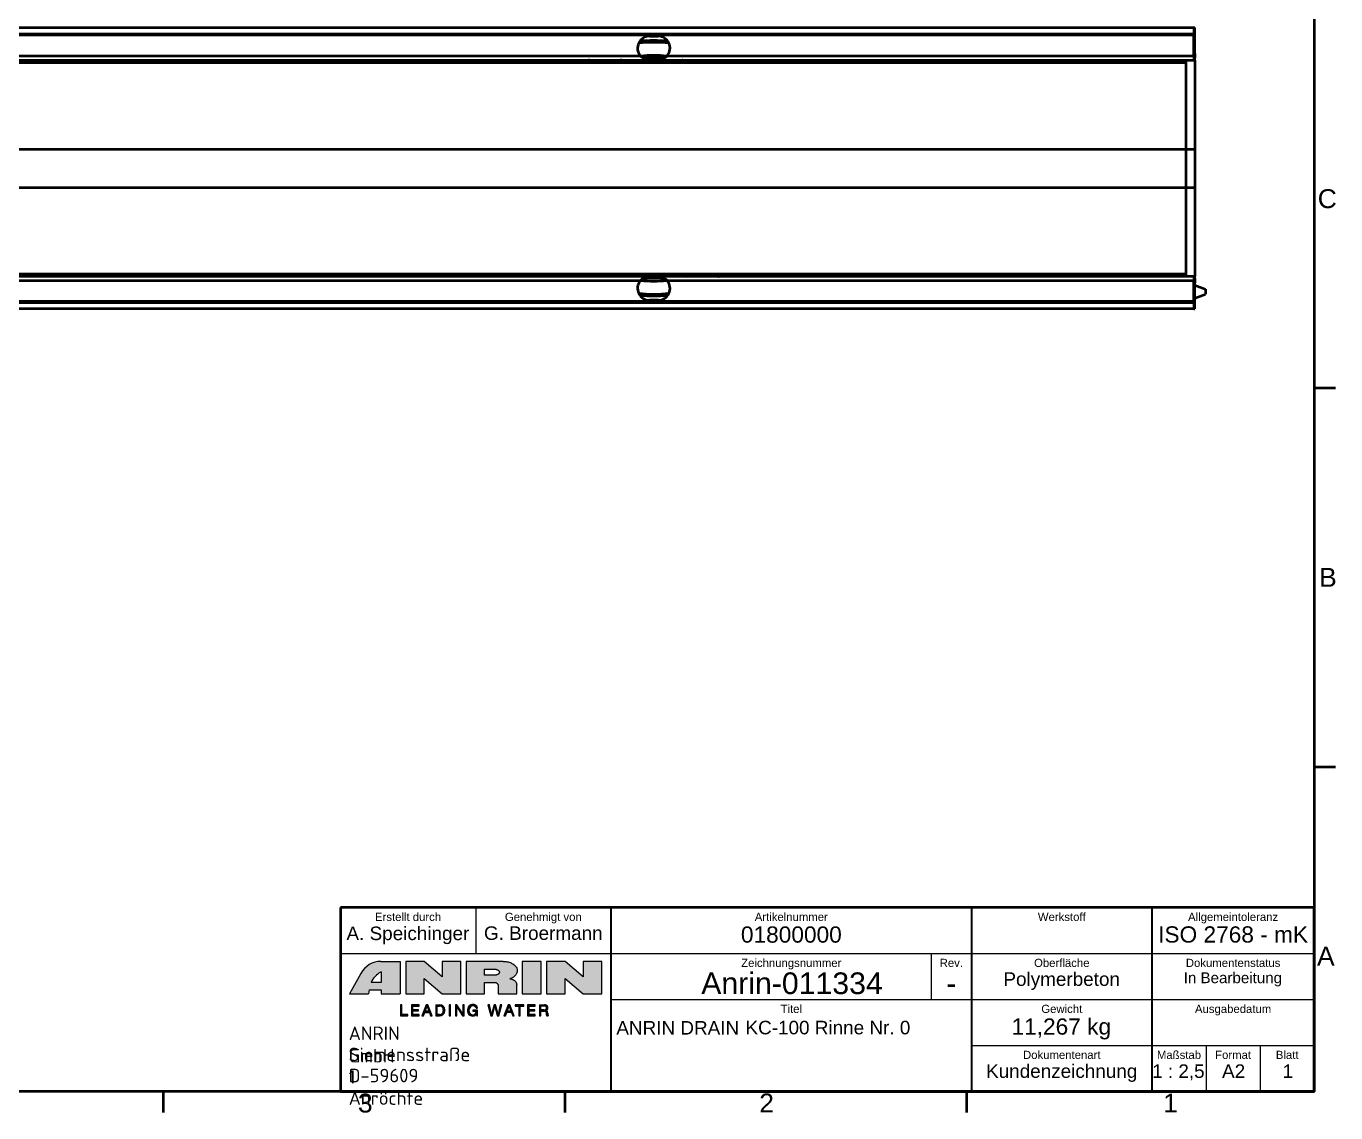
# Model space of a CAD drawing. Header units: millimetres. Extents: x 0 to 1485, y 0 to 1050.
# Drawn here: x 865 to 1470, y 15 to 517 of the extents above; entities that cross this region are included whole.
import ezdxf
from ezdxf.enums import TextEntityAlignment as Align

# ---------------------------------------------------------------- set-up
doc = ezdxf.new("R2010")
doc.units = ezdxf.units.MM
doc.header["$LTSCALE"] = 2.5
doc.layers.get('0').update_dxf_attribs({"lineweight": 50})
for name, color, linetype, lineweight in [('Rahmen_0', 7, 'Continuous', 50), ('Rahmen_2', 7, 'Continuous', 50), ('Schraffur (ISO)', 7, 'Continuous', 50), ('Sichtbare Kanten(DIN)', 7, 'Continuous', 50), ('Sichtbare tangentiale Kanten(DIN)', 7, 'Continuous', 50), ('Skizziergeometrie (ISO)', 7, 'Continuous', 50), ('Symbole(DIN)', 7, 'Continuous', 50), ('Titel (ISO)', 7, 'Continuous', 50)]:
    doc.layers.add(name, color=color, linetype=linetype, lineweight=lineweight)
doc.styles.add('Aktuell-DIN', font='arial.ttf')
doc.styles.add('Aktuell-DINNach Layer', font='arial.ttf')
doc.styles.add('Textstil36', font='arial.ttf')
doc.styles.add('Textstil50', font='arial.ttf')
doc.styles.add('Textstil53', font='arial.ttf')
doc.styles.add('Textstil60', font='arial.ttf')
doc.styles.add('Textstil62', font='arial.ttf')
doc.styles.add('TXT 5_0', font='isocpeur.ttf')

# ---------------------------------------------------------------- blocks, each defined once
blk = doc.blocks.new('Ränder Standardrahmen')
at = {"layer": 'Rahmen_0'}
for p, q in [((584.0000152587891, 140), (587.9000091552734, 140)), ((584.0000152587891, 70), (587.9000091552734, 70)), ((371.25, 10), (371.25, 6.100000143051147)), ((445.4999923706055, 10), (445.4999923706055, 6.100000143051147)), ((519.7499847412109, 10), (519.7499847412109, 6.100000143051147))]:
    blk.add_line(p, q, dxfattribs=at)
at = {"layer": 'Rahmen_0', "flags": 128}
blk.add_lwpolyline([(10, 10), (10, 410), (584.0000152587891, 410), (584.0000152587891, 10), (10, 10)], dxfattribs=at)
at = {"layer": 'Rahmen_2', "char_height": 3.499999940395355, "attachment_point": 7, "style": 'Aktuell-DINNach Layer'}
for s, insert in [('C', (584.6387944166424, 173.1913110055029)), ('B', (584.8939128429149, 103.2500000298023)), ('A', (584.5064425618339, 33.25000002980232)), ('3', (407.2314160149082, 6.041311035305261)), ('2', (481.4142158440201, 6.100000059604644)), ('1', (556.0730168835889, 6.100000059604644))]:
    blk.add_mtext(s, dxfattribs=dict(at, insert=insert))
blk = doc.blocks.new('Schriftfelder Kundenzeichnung DE')
at = {"layer": 'Schraffur (ISO)'}
h = blk.add_hatch(color=256, dxfattribs=at)
edge = h.paths.add_edge_path(flags=0)
edge.add_line((108.683909823923, 225.3408427413095), (110.516742063923, 225.3408427413095))
edge.add_line((110.5167420639229, 225.3408427413095), (110.5167420639229, 227.2962102213095))
edge.add_arc((111.2257004586354, 225.8655982654567), 1.59664416, 116.3613146929463, 117.7482226645101)
edge.add_arc((112.3362595360138, 223.7546137413095), 3.981931800000001, 117.7482226645103, 156.5245153357833)
edge = h.paths.add_edge_path()
edge.add_arc((110.5045526805172, 224.9907311013095), 4.26078048, 90, 151.5119102653221)
edge.add_line((106.7596833415043, 227.0230214182844), (104.712935583923, 223.2515115813095))
edge.add_line((104.712935583923, 223.2515115813095), (108.171648543923, 223.2515115813095))
edge.add_line((108.171648543923, 223.2515115813095), (108.2998586025441, 223.9915139013095))
edge.add_line((108.2998586025441, 223.9915139013095), (110.5167420639229, 223.9915139013095))
edge.add_line((110.5167420639229, 223.9915139013095), (110.5167420639229, 223.2515115813095))
edge.add_line((110.5167420639229, 223.2515115813095), (114.045733623923, 223.2515115813095))
edge.add_line((114.045733623923, 223.2515115813095), (114.045733623923, 229.2515115813095))
edge.add_line((114.045733623923, 229.2515115813095), (110.5045526805172, 229.2515115813095))
for points in [[(125.252607783923, 223.2515115813095), (121.817400063923, 223.2515115813095), (118.505964063923, 226.1045144613095), (118.505964063923, 223.2515115813095), (115.070756343923, 223.2515115813095), (115.070756343923, 229.2515115813095), (118.505964063923, 229.2515115813095), (121.817400063923, 226.3985087013095), (121.817400063923, 229.2515115813095), (125.252607783923, 229.2515115813095)], [(140.097968583923, 223.2515115813095), (136.625119383923, 223.2515115813095), (136.625119383923, 229.2515115813095), (140.097968583923, 229.2515115813095)], [(147.869635023923, 229.2515115813095), (151.304842743923, 229.2515115813095), (151.304842743923, 223.2515115813095), (147.869635023923, 223.2515115813095), (144.558199023923, 226.1045144613095), (144.558199023923, 223.2515115813095), (141.122991303923, 223.2515115813095), (141.122991303923, 229.2515115813095), (144.558199023923, 229.2515115813095), (147.869635023923, 226.3985087013095)], [(114.092750823923, 221.2198260213095), (114.092750823923, 219.1891757013095), (115.437950823923, 219.1891757013095), (115.437950823923, 219.4171757013095), (114.362750823923, 219.4171757013095), (114.362750823923, 221.2198260213095)], [(117.539431743923, 220.9918260213095), (117.539431743923, 221.2198260213095), (116.127950823923, 221.2198260213095), (116.127950823923, 219.1891757013095), (117.539431743923, 219.1891757013095), (117.539431743923, 219.4171757013095), (116.399148063923, 219.4171757013095), (116.399148063923, 220.0905008613095), (117.454217463923, 220.0905008613095), (117.454217463923, 220.3185008613095), (116.399148063923, 220.3185008613095), (116.399148063923, 220.9918260213095)], [(123.086601303923, 221.2198260213095), (123.086601303923, 219.1891757013095), (123.356828463923, 219.1891757013095), (123.356828463923, 221.2198260213095)], [(124.262986023923, 221.2198260213095), (124.262986023923, 219.1891757013095), (124.518913143923, 219.1891757013095), (124.518913143923, 220.8277610613095), (125.589754863923, 219.1891757013095), (125.881309503923, 219.1891757013095), (125.881309503923, 221.2198260213095), (125.625382383923, 221.2198260213095), (125.625382383923, 219.5812406613095), (124.5545406639229, 221.2198260213095)], [(132.561861423923, 221.2198260213095), (132.155045343923, 219.5180909013095), (131.699562243923, 221.2198260213095), (131.4071755239229, 221.2198260213095), (130.951692423923, 219.5180909013095), (130.544876343923, 221.2198260213095), (130.268875503923, 221.2198260213095), (130.805499063923, 219.1891757013095), (131.097885783923, 219.1891757013095), (131.553368883923, 220.8909108213095), (132.008851983923, 219.1891757013095), (132.301238703923, 219.1891757013095), (132.837862263923, 221.2198260213095)], [(135.977502663923, 219.1891757013095), (136.247237223923, 219.1891757013095), (136.247237223923, 220.9918260213095), (136.924449183923, 220.9918260213095), (136.924449183923, 221.2198260213095), (135.300290703923, 221.2198260213095), (135.300290703923, 220.9918260213095), (135.977502663923, 220.9918260213095)], [(139.015114863923, 219.1891757013095), (139.015114863923, 219.4171757013095), (137.874831183923, 219.4171757013095), (137.874831183923, 220.0905008613095), (138.929900583923, 220.0905008613095), (138.929900583923, 220.3185008613095), (137.874831183923, 220.3185008613095), (137.874831183923, 220.9918260213095), (139.015114863923, 220.9918260213095), (139.015114863923, 221.2198260213095), (137.603633943923, 221.2198260213095), (137.603633943923, 219.1891757013095)]]:
    blk.add_hatch(color=256, dxfattribs=at).paths.add_polyline_path(points)
h = blk.add_hatch(color=256, dxfattribs=at)
edge = h.paths.add_edge_path(flags=0)
edge.add_line((129.642346503923, 227.8052701413094), (129.642346503923, 226.6901711013095))
edge.add_line((129.642346503923, 226.6901711013095), (131.480023983923, 226.6901711013095))
edge.add_spline(control_points=[(131.480023983923, 226.6901711013095), (131.5318805497063, 226.6916958227884), (131.6305581805931, 226.6945972085825), (131.7834079712094, 226.7187347864066), (131.9456075507691, 226.7621980947508), (132.1091953016572, 226.8344387768472), (132.2411939532879, 226.9285784099501), (132.3403721803921, 227.0402636060593), (132.396135090417, 227.1601969955236), (132.4018507240181, 227.2893400885062), (132.3685830476563, 227.4029543419422), (132.2920363050484, 227.5186120536297), (132.1869485253285, 227.6088157974424), (132.0663152088053, 227.6797835189072), (131.9581459113344, 227.7259415766284), (131.8527252149688, 227.7585600237585), (131.7479852451018, 227.7823689967755), (131.6253257673098, 227.8010784926916), (131.5313444046484, 227.8037896558978), (131.480023983923, 227.8052701413094)], knot_values=[-0.2348443077656115, -0.2348443077656115, -0.2348443077656115, -0.2348443077656115, -0.2192949338551818, -0.2052554725607108, -0.1885299087278163, -0.1690334631389931, -0.1519110800315538, -0.1403572958252844, -0.1244643519458432, -0.1133909403395071, -0.1022811609910772, -0.08951621207976893, -0.07231263734836829, -0.06124997503032472, -0.04759695909511757, -0.03714336058679168, -0.02818110863432662, -0.01538886339449367, 0, 0, 0, 0], degree=3, periodic=0)
edge.add_line((131.480023983923, 227.8052701413094), (129.642346503923, 227.8052701413094))
edge = h.paths.add_edge_path()
edge.add_spline(control_points=[(134.3150813439229, 226.0103985813095), (134.4168598895055, 226.0499850707431), (134.6939340057785, 226.1577522972583), (135.1242053294814, 226.422542312788), (135.5393193016908, 226.8579692208423), (135.7441753496952, 227.4401807852996), (135.6188050910975, 228.067237885474), (135.188165090126, 228.5998506058473), (134.5630450770148, 228.975213475255), (133.8338599334821, 229.208407002818), (133.3252697546637, 229.2368130615507), (133.0621032639229, 229.2515115813095)], knot_values=[0, 0, 0, 0, 0.03273779986462733, 0.08912287864097368, 0.1501897263755084, 0.2100176711255166, 0.2664548752384519, 0.3341424044766891, 0.4091241048504136, 0.4826164910825286, 0.5614219785737962, 0.5614219785737962, 0.5614219785737962, 0.5614219785737962], degree=3, periodic=0)
edge.add_line((133.0621032639229, 229.2515115813095), (126.2776305039229, 229.2515115813095))
edge.add_line((126.277630503923, 229.2515115813095), (126.277630503923, 223.2515115813094))
edge.add_line((126.277630503923, 223.2515115813095), (129.640630143923, 223.2515115813095))
edge.add_line((129.640630143923, 223.2515115813095), (129.640630143923, 225.3408427413095))
edge.add_line((129.640630143923, 225.3408427413095), (131.617366023923, 225.3408427413095))
edge.add_spline(control_points=[(131.617366023923, 225.3408427413095), (131.6488713517749, 225.3391210629297), (131.7096549333692, 225.3357994095647), (131.7990697278204, 225.3095878925087), (131.872281801242, 225.2741947818108), (131.9337235729713, 225.2322818866625), (131.9865197590555, 225.1865581139826), (132.0300926899619, 225.1373930018526), (132.0741991413703, 225.0750696916928), (132.1122919188791, 225.0043523735758), (132.1455681176842, 224.9096097331732), (132.1624950295837, 224.8218552984954), (132.1642300527399, 224.7638858272553), (132.164888943923, 224.7418713813095)], knot_values=[0, 0, 0, 0, 0.009437148749291642, 0.01820719669116636, 0.02774254030071362, 0.03371989700886165, 0.04047332671375441, 0.04864753822361823, 0.05335390803231722, 0.0633642127570237, 0.07261690739271422, 0.08340067882478427, 0.09000333732218208, 0.09000333732218208, 0.09000333732218208, 0.09000333732218208], degree=3, periodic=0)
edge.add_line((132.164888943923, 224.7418713813095), (132.164888943923, 223.2515115813094))
edge.add_line((132.164888943923, 223.2515115813095), (135.600096663923, 223.2515115813095))
edge.add_line((135.600096663923, 223.2515115813095), (135.600096663923, 224.8899704613095))
edge.add_spline(control_points=[(135.600096663923, 224.8899704613095), (135.5969135726795, 224.9497369570432), (135.5914782726407, 225.0517914731497), (135.5554397474652, 225.1884953475542), (135.5074912832181, 225.3128218758276), (135.4394430282167, 225.4367425261486), (135.3534139701515, 225.5517938194365), (135.2404039955451, 225.6704034442483), (135.111628615453, 225.7719278015089), (134.9566551882107, 225.8619626514578), (134.8241544066446, 225.9192584722618), (134.7024348326499, 225.9579576020105), (134.5708608940054, 225.9892465075556), (134.4424725479349, 226.0072562669392), (134.346413905029, 226.0096257119596), (134.3150813439229, 226.0103985813095)], knot_values=[0, 0, 0, 0, 0.01790270397454535, 0.03056983295888588, 0.04221164982264758, 0.057826131227419, 0.07280866371495635, 0.08518183669927369, 0.1068974509930123, 0.1217176774808403, 0.1388591343700172, 0.1500828583150381, 0.1599955145979027, 0.1794151422518301, 0.1888157834339211, 0.1888157834339211, 0.1888157834339211, 0.1888157834339211], degree=3, periodic=0)
h = blk.add_hatch(color=256, dxfattribs=at)
h.paths.add_polyline_path([(119.021969763923, 220.9790897013095), (119.375604997844, 220.0260197013095), (118.6683345300019, 220.0260197013095)], flags=0)
h.paths.add_polyline_path([(118.357824783923, 219.1891757013095), (118.079050503923, 219.1891757013095), (118.872720123923, 221.2198260213095), (119.1712194039229, 221.2198260213095), (119.964889023923, 219.1891757013095), (119.686114743923, 219.1891757013095), (119.4591581092633, 219.8008386213095), (118.5847814185826, 219.8008386213095)])
h = blk.add_hatch(color=256, dxfattribs=at)
edge = h.paths.add_edge_path(flags=0)
edge.add_line((122.022680343923, 220.3187820213095), (122.022680343923, 220.0902197013095))
edge.add_arc((121.344585543923, 220.0902197013095), 0.6780948, -90, 0, ccw=False)
edge.add_line((121.344585543923, 219.4121249013095), (120.888736383923, 219.4121249013095))
edge.add_line((120.888736383923, 219.4121249013095), (120.888736383923, 220.9968768213095))
edge.add_line((120.888736383923, 220.9968768213095), (121.344585543923, 220.9968768213095))
edge.add_arc((121.344585543923, 220.3187820213095), 0.6780948, 0, 90, ccw=False)
edge = h.paths.add_edge_path()
edge.add_line((122.292907503923, 220.2777335013095), (122.292907503923, 220.1312682213095))
edge.add_arc((121.350814983923, 220.1312682213095), 0.9420925200000002, -90, 0, ccw=False)
edge.add_line((121.350814983923, 219.1891757013095), (120.618509223923, 219.1891757013095))
edge.add_line((120.618509223923, 219.1891757013095), (120.618509223923, 221.2198260213095))
edge.add_line((120.618509223923, 221.2198260213095), (121.350814983923, 221.2198260213095))
edge.add_arc((121.350814983923, 220.2777335013095), 0.9420925200000002, 0, 90, ccw=False)
h = blk.add_hatch(color=256, dxfattribs=at)
edge = h.paths.add_edge_path()
edge.add_arc((127.4262397882722, 220.3651757013095), 0.9096000000000004, 108.7548966671923, 155.983844719467)
edge.add_arc((127.807688463923, 220.1952149180556), 1.3272, 155.9838447194682, 187.9914345018063)
edge.add_arc((127.5224852712298, 220.1551757013095), 1.039200000000001, 187.991434501805, 233.7769540661515)
edge.add_arc((127.4381004384694, 220.0399757013095), 0.8964000000000004, 233.7769540661532, 284.14111023393)
edge.add_arc((127.4187510198735, 220.1167757013095), 0.9755999999999999, 284.1411102339305, 316.1812399542431)
edge.add_line((128.1226791656291, 219.4412903013095), (128.193566103923, 219.1891757013095))
edge.add_line((128.193566103923, 219.1891757013095), (128.363966103923, 219.1891757013095))
edge.add_line((128.363966103923, 219.1891757013095), (128.363966103923, 220.2576428613095))
edge.add_line((128.363966103923, 220.2576428613095), (127.473759663923, 220.2576428613095))
edge.add_line((127.473759663923, 220.2576428613095), (127.473759663923, 220.0305529413095))
edge.add_line((127.473759663923, 220.0305529413095), (128.1257988137048, 220.0305529413095))
edge.add_arc((127.4694716349456, 220.0207757013095), 0.6564000000000001, -150.37950396507392, 0.8534663380053757, ccw=False)
edge.add_arc((127.7417420887227, 220.1755757013095), 0.9696000000000005, 148.1617581461661, 209.6204960349263, ccw=False)
edge.add_arc((127.5195022183124, 220.3135757013095), 0.708, 78.44410074413952, 148.1617581461653, ccw=False)
edge.add_arc((127.5550797393053, 220.4875757013095), 0.5304000000000002, 11.53554341040342, 78.44410074413878, ccw=False)
edge.add_line((128.074766103923, 220.5936428613095), (128.324366103923, 220.5936428613095))
edge.add_arc((127.6013750059995, 220.5276135320432), 0.7260000000000002, 5.21823285918623, 65.66421573335826)
edge.add_arc((127.4698379533712, 220.2367757013095), 1.045200000000001, 65.66421573336058, 108.7548966671922)
h = blk.add_hatch(color=256, dxfattribs=at)
h.paths.add_polyline_path([(134.535621877844, 220.0260197013095), (134.181986643923, 220.9790897013095), (133.8283514100019, 220.0260197013095)], flags=0)
h.paths.add_polyline_path([(134.032737003923, 221.2198260213095), (133.239067383923, 219.1891757013095), (133.517841663923, 219.1891757013095), (133.7447982985826, 219.8008386213095), (134.6191749892633, 219.8008386213095), (134.846131623923, 219.1891757013095), (135.124905903923, 219.1891757013095), (134.331236283923, 221.2198260213095)])
h = blk.add_hatch(color=256, dxfattribs=at)
edge = h.paths.add_edge_path(flags=0)
edge.add_line((140.771062743923, 220.9968768213095), (140.066121063923, 220.9968768213095))
edge.add_line((140.066121063923, 220.9968768213095), (140.066121063923, 220.2839815413095))
edge.add_line((140.066121063923, 220.2839815413095), (140.633433783923, 220.2839815413095))
edge.add_arc((140.633433783923, 221.1473537013095), 0.86337216, 270, 289.1620101958619)
edge.add_arc((140.824118943923, 220.5986092605525), 0.2824407600000001, 289.1620101958597, 360)
edge.add_line((141.106559703923, 220.5986092605525), (141.106559703923, 220.6613798613095))
edge.add_arc((140.771062743923, 220.6613798613095), 0.3354969600000001, 0, 90)
edge = h.paths.add_edge_path()
edge.add_line((139.796039943923, 221.2198260213095), (139.796039943923, 219.1891757013095))
edge.add_line((139.796039943923, 219.1891757013095), (140.066121063923, 219.1891757013095))
edge.add_line((140.066121063923, 219.1891757013095), (140.066121063923, 220.0568142213095))
edge.add_line((140.066121063923, 220.0568142213095), (140.757378303923, 220.0568142213095))
edge.add_arc((140.757378303923, 219.7724142213095), 0.2844, 12.877147864535516, 90, ccw=False)
edge.add_arc((138.890345279691, 219.3455902219524), 2.199600000000001, 0.34767452326332204, 12.877147864535289, ccw=False)
edge.add_arc((141.422298663923, 219.3609544686387), 0.3323999999999999, 180.3476745232685, 211.1167275824202)
edge.add_line((141.137725623923, 219.1891757013095), (141.4374325839229, 219.1891757013095))
edge.add_arc((141.810972903923, 219.4630769049109), 0.4632000000000002, 190.0760485959375, 216.2510084252529, ccw=False)
edge.add_arc((143.2228554653303, 219.7139626015817), 1.8972, 181.1097201713741, 190.0760485959349, ccw=False)
edge.add_arc((140.454974703923, 219.6603468330855), 0.8712000000000004, 1.10972017137414, 19.97247768533239)
edge.add_arc((140.977159143923, 219.8501224127102), 0.3156000000000001, 19.97247768533407, 85.20143695251477)
edge.add_arc((140.844616383923, 220.6563195945944), 0.5167545600000002, 287.9134775026913, 363.4992817117508)
edge.add_arc((140.7984608387399, 220.6534971813095), 0.5629963200000003, 3.499281711751236, 81.2837322856036)
edge.add_arc((140.7547331892268, 220.3682773413095), 0.8515486800000001, 81.2837322856041, 90)
edge.add_line((140.7547331892268, 221.2198260213095), (139.796039943923, 221.2198260213095))
at = {"layer": 'Skizziergeometrie (ISO)', "color": 7, "lineweight": 25}
for p, q in [((110.5045526805172, 229.2515115813095), (114.045733623923, 229.2515115813095)), ((114.045733623923, 229.2515115813095), (114.045733623923, 223.2515115813095)), ((115.070756343923, 229.2515115813095), (115.070756343923, 223.2515115813095)), ((118.505964063923, 229.2515115813095), (115.070756343923, 229.2515115813095)), ((121.817400063923, 226.3985087013095), (118.505964063923, 229.2515115813095)), ((125.252607783923, 229.2515115813095), (121.817400063923, 229.2515115813095)), ((121.817400063923, 229.2515115813095), (121.817400063923, 226.3985087013095)), ((125.252607783923, 223.2515115813095), (125.252607783923, 229.2515115813095)), ((126.277630503923, 229.2515115813095), (126.277630503923, 223.2515115813095)), ((133.0621032639229, 229.2515115813095), (126.277630503923, 229.2515115813095)), ((129.642346503923, 227.8052701413094), (131.480023983923, 227.8052701413094)), ((129.642346503923, 226.6901711013095), (129.642346503923, 227.8052701413094)), ((140.097968583923, 229.2515115813095), (136.625119383923, 229.2515115813095)), ((136.625119383923, 229.2515115813095), (136.625119383923, 223.2515115813095)), ((140.097968583923, 223.2515115813095), (140.097968583923, 229.2515115813095)), ((144.558199023923, 229.2515115813095), (141.122991303923, 229.2515115813095)), ((141.122991303923, 229.2515115813095), (141.122991303923, 223.2515115813095)), ((147.869635023923, 226.3985087013095), (144.558199023923, 229.2515115813095)), ((147.869635023923, 229.2515115813095), (147.869635023923, 226.3985087013095)), ((151.304842743923, 229.2515115813095), (147.869635023923, 229.2515115813095)), ((151.304842743923, 223.2515115813095), (151.304842743923, 229.2515115813095)), ((106.7596833415043, 227.0230214182844), (104.712935583923, 223.2515115813095)), ((110.5167420639229, 225.3408427413095), (108.683909823923, 225.3408427413095)), ((110.5167420639229, 227.2962102213095), (110.5167420639229, 225.3408427413095)), ((118.505964063923, 226.1045144613095), (121.817400063923, 223.2515115813095)), ((118.505964063923, 223.2515115813095), (118.505964063923, 226.1045144613095)), ((129.640630143923, 223.2515115813095), (129.640630143923, 225.3408427413095)), ((129.640630143923, 225.3408427413095), (131.617366023923, 225.3408427413095)), ((131.480023983923, 226.6901711013095), (129.642346503923, 226.6901711013095)), ((144.558199023923, 223.2515115813095), (144.558199023923, 226.1045144613095)), ((144.558199023923, 226.1045144613095), (147.869635023923, 223.2515115813095)), ((104.712935583923, 223.2515115813095), (108.171648543923, 223.2515115813095)), ((108.2998586025441, 223.9915139013095), (108.171648543923, 223.2515115813095)), ((108.2998586025441, 223.9915139013095), (110.5167420639229, 223.9915139013095)), ((110.5167420639229, 223.9915139013095), (110.5167420639229, 223.2515115813095)), ((110.5167420639229, 223.2515115813095), (114.045733623923, 223.2515115813095)), ((115.070756343923, 223.2515115813095), (118.505964063923, 223.2515115813095)), ((121.817400063923, 223.2515115813095), (125.252607783923, 223.2515115813095)), ((126.277630503923, 223.2515115813095), (129.640630143923, 223.2515115813095)), ((132.164888943923, 224.7418713813095), (132.164888943923, 223.2515115813095)), ((132.164888943923, 223.2515115813095), (135.600096663923, 223.2515115813095)), ((135.600096663923, 223.2515115813095), (135.600096663923, 224.8899704613095)), ((136.625119383923, 223.2515115813095), (140.097968583923, 223.2515115813095)), ((141.122991303923, 223.2515115813095), (144.558199023923, 223.2515115813095)), ((147.869635023923, 223.2515115813095), (151.304842743923, 223.2515115813095)), ((114.362750823923, 221.2198260213095), (114.092750823923, 221.2198260213095)), ((114.092750823923, 221.2198260213095), (114.092750823923, 219.1891757013095)), ((114.362750823923, 219.4171757013095), (114.362750823923, 221.2198260213095)), ((116.127950823923, 221.2198260213095), (116.127950823923, 219.1891757013095)), ((117.539431743923, 221.2198260213095), (116.127950823923, 221.2198260213095)), ((116.399148063923, 220.9918260213095), (117.539431743923, 220.9918260213095)), ((116.399148063923, 220.3185008613095), (116.399148063923, 220.9918260213095)), ((117.454217463923, 220.3185008613095), (116.399148063923, 220.3185008613095)), ((117.454217463923, 220.0905008613095), (117.454217463923, 220.3185008613095)), ((117.539431743923, 220.9918260213095), (117.539431743923, 221.2198260213095)), ((118.872720123923, 221.2198260213095), (118.079050503923, 219.1891757013095)), ((118.6683345300019, 220.0260197013095), (119.021969763923, 220.9790897013095)), ((119.1712194039229, 221.2198260213095), (118.872720123923, 221.2198260213095)), ((119.021969763923, 220.9790897013095), (119.375604997844, 220.0260197013095)), ((119.964889023923, 219.1891757013095), (119.1712194039229, 221.2198260213095)), ((120.618509223923, 221.2198260213095), (121.350814983923, 221.2198260213095)), ((120.618509223923, 221.2198260213095), (120.618509223923, 219.1891757013095)), ((120.888736383923, 220.9968768213095), (121.344585543923, 220.9968768213095)), ((120.888736383923, 219.4121249013095), (120.888736383923, 220.9968768213095)), ((122.022680343923, 220.3187820213095), (122.022680343923, 220.0902197013095)), ((123.086601303923, 221.2198260213095), (123.086601303923, 219.1891757013095)), ((123.356828463923, 221.2198260213095), (123.086601303923, 221.2198260213095)), ((123.356828463923, 219.1891757013095), (123.356828463923, 221.2198260213095)), ((124.262986023923, 221.2198260213095), (124.262986023923, 219.1891757013095)), ((124.5545406639229, 221.2198260213095), (124.262986023923, 221.2198260213095)), ((124.518913143923, 220.8277610613095), (125.589754863923, 219.1891757013095)), ((124.518913143923, 219.1891757013095), (124.518913143923, 220.8277610613095)), ((125.625382383923, 219.5812406613095), (124.5545406639229, 221.2198260213095)), ((125.881309503923, 221.2198260213095), (125.625382383923, 221.2198260213095)), ((125.625382383923, 221.2198260213095), (125.625382383923, 219.5812406613095)), ((125.881309503923, 219.1891757013095), (125.881309503923, 221.2198260213095)), ((128.074766103923, 220.5936428613095), (128.324366103923, 220.5936428613095)), ((130.268875503923, 221.2198260213095), (130.805499063923, 219.1891757013095)), ((130.544876343923, 221.2198260213095), (130.268875503923, 221.2198260213095)), ((130.951692423923, 219.5180909013095), (130.544876343923, 221.2198260213095)), ((131.4071755239229, 221.2198260213095), (130.951692423923, 219.5180909013095)), ((131.097885783923, 219.1891757013095), (131.553368883923, 220.8909108213095)), ((131.699562243923, 221.2198260213095), (131.4071755239229, 221.2198260213095)), ((131.553368883923, 220.8909108213095), (132.008851983923, 219.1891757013095)), ((132.155045343923, 219.5180909013095), (131.699562243923, 221.2198260213095)), ((132.561861423923, 221.2198260213095), (132.155045343923, 219.5180909013095)), ((132.301238703923, 219.1891757013095), (132.837862263923, 221.2198260213095)), ((132.837862263923, 221.2198260213095), (132.561861423923, 221.2198260213095)), ((134.032737003923, 221.2198260213095), (133.239067383923, 219.1891757013095)), ((133.8283514100019, 220.0260197013095), (134.181986643923, 220.9790897013095)), ((134.331236283923, 221.2198260213095), (134.032737003923, 221.2198260213095)), ((134.181986643923, 220.9790897013095), (134.535621877844, 220.0260197013095)), ((135.124905903923, 219.1891757013095), (134.331236283923, 221.2198260213095)), ((135.300290703923, 221.2198260213095), (135.300290703923, 220.9918260213095)), ((136.924449183923, 221.2198260213095), (135.300290703923, 221.2198260213095)), ((135.300290703923, 220.9918260213095), (135.977502663923, 220.9918260213095)), ((135.977502663923, 220.9918260213095), (135.977502663923, 219.1891757013095)), ((136.247237223923, 219.1891757013095), (136.247237223923, 220.9918260213095)), ((136.247237223923, 220.9918260213095), (136.924449183923, 220.9918260213095)), ((136.924449183923, 220.9918260213095), (136.924449183923, 221.2198260213095)), ((137.603633943923, 221.2198260213095), (137.603633943923, 219.1891757013095)), ((139.015114863923, 221.2198260213095), (137.603633943923, 221.2198260213095)), ((137.874831183923, 220.3185008613095), (137.874831183923, 220.9918260213095)), ((137.874831183923, 220.9918260213095), (139.015114863923, 220.9918260213095)), ((138.929900583923, 220.3185008613095), (137.874831183923, 220.3185008613095)), ((138.929900583923, 220.0905008613095), (138.929900583923, 220.3185008613095)), ((139.015114863923, 220.9918260213095), (139.015114863923, 221.2198260213095)), ((139.796039943923, 221.2198260213095), (139.796039943923, 219.1891757013095)), ((139.796039943923, 221.2198260213095), (140.7547331892268, 221.2198260213095)), ((140.066121063923, 220.2839815413095), (140.066121063923, 220.9968768213095)), ((140.771062743923, 220.9968768213095), (140.066121063923, 220.9968768213095)), ((140.633433783923, 220.2839815413095), (140.066121063923, 220.2839815413095)), ((141.106559703923, 220.6613798613095), (141.106559703923, 220.5986092605525)), ((114.092750823923, 219.1891757013095), (115.437950823923, 219.1891757013095)), ((115.437950823923, 219.4171757013095), (114.362750823923, 219.4171757013095)), ((115.437950823923, 219.1891757013095), (115.437950823923, 219.4171757013095)), ((116.127950823923, 219.1891757013095), (117.539431743923, 219.1891757013095)), ((116.399148063923, 220.0905008613095), (117.454217463923, 220.0905008613095)), ((116.399148063923, 219.4171757013095), (116.399148063923, 220.0905008613095)), ((117.539431743923, 219.4171757013095), (116.399148063923, 219.4171757013095)), ((117.539431743923, 219.1891757013095), (117.539431743923, 219.4171757013095)), ((118.079050503923, 219.1891757013095), (118.357824783923, 219.1891757013095)), ((118.357824783923, 219.1891757013095), (118.5847814185826, 219.8008386213095)), ((118.5847814185826, 219.8008386213095), (119.4591581092633, 219.8008386213095)), ((119.375604997844, 220.0260197013095), (118.6683345300019, 220.0260197013095)), ((119.4591581092633, 219.8008386213095), (119.686114743923, 219.1891757013095)), ((119.686114743923, 219.1891757013095), (119.964889023923, 219.1891757013095)), ((120.618509223923, 219.1891757013095), (121.350814983923, 219.1891757013095)), ((121.344585543923, 219.4121249013095), (120.888736383923, 219.4121249013095)), ((122.292907503923, 220.2777335013095), (122.292907503923, 220.2045008613095)), ((122.292907503923, 220.1312682213095), (122.292907503923, 220.2045008613095)), ((123.086601303923, 219.1891757013095), (123.356828463923, 219.1891757013095)), ((124.262986023923, 219.1891757013095), (124.518913143923, 219.1891757013095)), ((125.589754863923, 219.1891757013095), (125.881309503923, 219.1891757013095)), ((128.363966103923, 220.2576428613095), (127.473759663923, 220.2576428613095)), ((127.473759663923, 220.2576428613095), (127.473759663923, 220.0305529413095)), ((127.473759663923, 220.0305529413095), (128.1257988137048, 220.0305529413095)), ((128.1226791656291, 219.4412903013095), (128.193566103923, 219.1891757013095)), ((128.193566103923, 219.1891757013095), (128.363966103923, 219.1891757013095)), ((128.363966103923, 219.1891757013095), (128.363966103923, 220.2576428613095)), ((130.805499063923, 219.1891757013095), (131.097885783923, 219.1891757013095)), ((132.008851983923, 219.1891757013095), (132.301238703923, 219.1891757013095)), ((133.239067383923, 219.1891757013095), (133.517841663923, 219.1891757013095)), ((133.517841663923, 219.1891757013095), (133.7447982985826, 219.8008386213095)), ((134.6191749892633, 219.8008386213095), (133.7447982985826, 219.8008386213095)), ((134.535621877844, 220.0260197013095), (133.8283514100019, 220.0260197013095)), ((134.6191749892633, 219.8008386213095), (134.846131623923, 219.1891757013095)), ((134.846131623923, 219.1891757013095), (135.124905903923, 219.1891757013095)), ((135.977502663923, 219.1891757013095), (136.247237223923, 219.1891757013095)), ((137.603633943923, 219.1891757013095), (139.015114863923, 219.1891757013095)), ((137.874831183923, 219.4171757013095), (137.874831183923, 220.0905008613095)), ((137.874831183923, 220.0905008613095), (138.929900583923, 220.0905008613095)), ((139.015114863923, 219.4171757013095), (137.874831183923, 219.4171757013095)), ((139.015114863923, 219.1891757013095), (139.015114863923, 219.4171757013095)), ((139.796039943923, 219.1891757013095), (140.066121063923, 219.1891757013095)), ((140.066121063923, 219.1891757013095), (140.066121063923, 220.0568142213095)), ((140.066121063923, 220.0568142213095), (140.757378303923, 220.0568142213095)), ((141.137725623923, 219.1891757013095), (141.437432583923, 219.1891757013095))]:
    blk.add_line(p, q, dxfattribs=at)
for centre, radius, start, end in [((110.5045526805172, 224.9907311013095), 4.26078048, 90, 151.5119102653221), ((112.3362595360138, 223.7546137413095), 3.981931800000001, 117.7482226645103, 156.5245153357833), ((111.2257004586354, 225.8655982654567), 1.59664416, 116.3613146929463, 117.7482226645107), ((121.344585543923, 220.3187820213095), 0.6780948, 0, 90), ((121.350814983923, 220.2777335013095), 0.9420925200000002, 0, 90), ((127.807688463923, 220.1952149180556), 1.3272, 155.9838447194682, 187.9914345018063), ((127.4262397882722, 220.3651757013095), 0.9096000000000003, 108.7548966671923, 155.983844719467), ((127.7417420887227, 220.1755757013095), 0.9696000000000004, 148.1617581461661, 209.6204960349263), ((127.5195022183124, 220.3135757013095), 0.708, 78.44410074413948, 148.1617581461653), ((127.4698379533712, 220.2367757013095), 1.0452, 65.66421573336058, 108.7548966671922), ((127.5550797393053, 220.4875757013095), 0.5304000000000001, 11.53554341040343, 78.44410074413803), ((127.6013750059995, 220.5276135320432), 0.7260000000000001, 5.21823285918623, 65.66421573335954), ((140.633433783923, 221.1473537013095), 0.86337216, 270, 289.1620101958619), ((140.7547331892268, 220.3682773413095), 0.8515486800000001, 81.28373228560291, 90), ((140.771062743923, 220.6613798613095), 0.3354969600000001, 0, 90), ((140.7984608387399, 220.6534971813095), 0.5629963200000001, 3.499281711751236, 81.28373228560307), ((140.824118943923, 220.5986092605525), 0.2824407600000001, 289.1620101958597, 0), ((140.844616383923, 220.6563195945944), 0.5167545600000001, 287.9134775026913, 3.499281711750788), ((121.344585543923, 220.0902197013095), 0.6780948, 270, 0), ((121.350814983923, 220.1312682213095), 0.9420925200000002, 270, 0), ((127.5224852712298, 220.1551757013095), 1.0392, 187.9914345018049, 233.7769540661515), ((127.4694716349456, 220.0207757013095), 0.6564000000000002, 209.620496034926, 0.8534663380054042), ((127.4381004384694, 220.0399757013095), 0.8964000000000001, 233.7769540661532, 284.1411102339306), ((127.4187510198735, 220.1167757013095), 0.9756, 284.1411102339305, 316.1812399542453), ((140.757378303923, 219.7724142213095), 0.2844, 12.87714786453554, 90), ((140.977159143923, 219.8501224127102), 0.3156000000000001, 19.97247768533407, 85.20143695251102), ((138.890345279691, 219.3455902219524), 2.1996, 0.3476745232632531, 12.8771478645354), ((141.422298663923, 219.3609544686387), 0.3324, 180.3476745232684, 211.1167275824202), ((140.454974703923, 219.6603468330855), 0.8712000000000002, 1.10972017137414, 19.97247768533498), ((143.2228554653303, 219.7139626015817), 1.897200000000001, 181.1097201713741, 190.0760485959349), ((141.810972903923, 219.4630769049109), 0.4632000000000001, 190.0760485959374, 216.2510084252529)]:
    blk.add_arc(centre, radius, start, end, dxfattribs=at)
for points in [[(131.480023983923, 227.8052701413094), (131.6337114573302, 227.7974042545105), (131.7602543934786, 227.778668216014), (131.8476103684736, 227.7586399949592), (131.9474376584851, 227.7276192866132), (132.0727895797133, 227.6735140164714), (132.1679057855395, 227.6170236885778), (132.2965136999456, 227.5027595091251), (132.3654462706314, 227.3953225845159), (132.3957536732886, 227.2884386237863), (132.3909585201203, 227.1778083794296), (132.3269342643267, 227.0323454591179), (132.2511889104856, 226.9451007783633), (132.1130863736701, 226.843881760126), (131.9354261898252, 226.7635823321329), (131.7740744651306, 226.7195361121942), (131.6353101601302, 226.6982026876764), (131.480023983923, 226.6901711013095)], [(133.0621032639229, 229.2515115813095), (133.8462557746336, 229.1731832606335), (134.5467567336024, 228.9508963066916), (135.1805291676098, 228.5501993626232), (135.5884603104999, 228.0100583216921), (135.6915455727778, 227.4551806509307), (135.5056253722709, 226.8865226022367), (135.0966282800945, 226.4330500365676), (134.6174821356491, 226.1358183371737), (134.3150813439229, 226.0103985813095)], [(131.617366023923, 225.3408427413095), (131.7113174548353, 225.3319485701201), (131.7957290500455, 225.3081566243327), (131.881511213711, 225.2665189230023), (131.9309256235622, 225.2328871609209), (131.9819957731823, 225.1886975569888), (132.0362716725853, 225.1275755468387), (132.0634713555392, 225.0891676189483), (132.1109898819901, 225.0010619453961), (132.1418554303675, 224.9138349213411), (132.1615692363428, 224.8078144587696), (132.164888943923, 224.7418713813095)], [(134.3150813439229, 226.0103985813095), (134.4090228658445, 226.0069063152109), (134.6014678914223, 225.9808850555933), (134.6978822143886, 225.9578556442858), (134.8048405013295, 225.9238391369095), (134.9621127026067, 225.8556598942196), (135.090192730592, 225.7810983911076), (135.2604374112249, 225.6462891216501), (135.3457206480241, 225.5566436505373), (135.4353090299954, 225.4365538933147), (135.5102236484788, 225.2995538827619), (135.5522722654606, 225.190994664826), (135.5834603626697, 225.0682228510287), (135.600096663923, 224.8899704613095)]]:
    blk.add_spline(points, degree=3, dxfattribs=at)
at = {"layer": 'Titel (ISO)', "lineweight": 50}
for p, q in [((283.008889163923, 239.2203436413095), (103.008889163923, 239.2203436413095)), ((103.008889163923, 239.2203436413095), (103.008889163923, 205.2203436413095)), ((283.008889163923, 205.2203436413095), (283.008889163923, 239.2203436413095)), ((103.008889163923, 205.2203436413095), (283.008889163923, 205.2203436413095))]:
    blk.add_line(p, q, dxfattribs=at)
at = {"layer": 'Titel (ISO)', "lineweight": 25}
for p, q in [((128.008889163923, 239.2203436413095), (128.008889163923, 230.7203436413095)), ((103.008889163923, 230.7203436413095), (283.008889163923, 230.7203436413095)), ((212.1755558305896, 230.7203436413095), (212.1755558305896, 222.2203436413095)), ((153.008889163923, 222.2203436413095), (283.008889163923, 222.2203436413095)), ((219.6755558305896, 213.7203436413095), (283.008889163923, 213.7203436413095)), ((263.008889163923, 213.7203436413095), (263.008889163923, 205.2203436413095)), ((273.008889163923, 213.7203436413095), (273.008889163923, 205.2203436413095))]:
    blk.add_line(p, q, dxfattribs=at)
at = {"layer": 'Titel (ISO)', "lineweight": 35}
for p, q in [((153.008889163923, 239.2203436413095), (153.008889163923, 205.2203436413095)), ((219.6755558305896, 239.2203436413095), (219.6755558305896, 205.2203436413095)), ((253.008889163923, 239.2203436413095), (253.008889163923, 205.2203436413095))]:
    blk.add_line(p, q, dxfattribs=at)
at = {"layer": 'Symbole(DIN)', "color": 7, "style": 'Aktuell-DIN'}
for s, insert, char_height, attachment_point in [('\\fArial|b0|i0;Erstellt durch', (115.508889163923, 238.2203436413095), 1.500000059604645, 2), ('\\fArial|b0|i0;Genehmigt von', (140.508889163923, 238.2203436413095), 1.500000059604645, 2), ('\\fArial|b0|i0;Artikelnummer', (186.3422224972563, 238.2203436413095), 1.500000059604645, 2), ('\\fArial|b0|i0;Werkstoff', (236.3422224972563, 238.2203436413095), 1.500000059604645, 2), ('\\fArial|b0|i0;Allgemeintoleranz', (268.008889163923, 238.2203436413095), 1.500000059604645, 2), ('\\fArial|b0|i0;Zeichnungsnummer', (186.3422224972563, 229.7203436413095), 1.500000059604645, 2), ('\\fArial|b0|i0;Oberfläche', (236.3422224972563, 229.7203436413095), 1.500000059604645, 2), ('\\fArial|b0|i0;Dokumentenstatus', (268.008889163923, 229.7203436413095), 1.500000059604645, 2), ('\\fArial|b0|i0;Titel', (186.3422224972563, 221.2203436413095), 1.500000059604645, 2), ('\\fArial|b0|i0;Gewicht', (236.3422224972563, 221.2203436413095), 1.500000059604645, 2), ('\\fArial|b0|i0;Ausgabedatum', (268.008889163923, 221.2203436413095), 1.500000059604645, 2), ('\\fArial|b0|i0; ', (176.7165875091073, 218.7203436413095), 3.00000011920929, 1), ('\\fArial|b0|i0;Dokumentenart', (236.3422224972563, 212.7203436413095), 1.500000059604645, 2), ('\\fArial|b0|i0;Maßstab', (258.008889163923, 212.7203436413095), 1.500000059604645, 2), ('\\fArial|b0|i0;Format', (268.008889163923, 212.7203436413095), 1.500000059604645, 2), ('\\fArial|b0|i0;Blatt', (278.008889163923, 212.7203436413095), 1.500000059604645, 2)]:
    blk.add_mtext(s, dxfattribs=dict(at, insert=insert, char_height=char_height, attachment_point=attachment_point))
for s, insert, char_height, width, attachment_point in [('\\fArial|b0|i0;G. Broermann', (140.508889163923, 235.7203436413095), 2.5, 21.93025827407837, 2), ('\\fArial|b0|i0;ISO 2768 - mK', (268.008889163923, 235.7203436413095), 3.00000011920929, 27.71570205688477, 2), ('\\fArial|b0|i0;ANRIN DRAIN', (154.0088891639229, 218.2203435221002), 2.5, 22.70769834518433, 1), ('\\fArial|b0|i0;KC-100 Rinne Nr. 0', (177.8804587974068, 218.2641696253106), 2.5, 30.47065496444702, 1)]:
    blk.add_mtext(s, dxfattribs=dict(at, insert=insert, char_height=char_height, width=width, attachment_point=attachment_point))
at = {"layer": 'Symbole(DIN)', "color": 179, "insert": (215.9255558305896, 229.7203436413095), "char_height": 1.500000059604645, "attachment_point": 2, "style": 'Aktuell-DIN'}
blk.add_mtext('\\fArial|b0|i0;Rev.', dxfattribs=at)
at = {"layer": 'Symbole(DIN)', "color": 7}
for tag, p, height, style in [('AUTOR_001', (104.1275794777019, 233.1777106263027), 2.5, 'Textstil36'), ('Artikelnummer_001', (177.0321948421795, 232.7080652132904), 3.00000011920929, 'Textstil60'), ('BAUTEILNUMMER_001', (169.7010217035805, 223.2039725036983), 4.000000059604645, 'Textstil53'), ('REVISIONSNUMMER_001', (214.9937686407158, 223.2203435817049), 4.000000059604645, 'Textstil53'), ('Oberfläche_001', (225.5535117196301, 224.7203436413095), 2.5, 'Textstil36'), ('VaultStatus_001', (258.8847416882627, 225.2203436115072), 2.000000029802322, 'Textstil50'), ('MASSE\\P3;_001', (227.0495891129934, 215.7080652132903), 3.00000011920929, 'Textstil60'), ('Dokumentenart_001', (222.3492143117174, 207.7203436413094), 2.5, 'Textstil36'), ('Anfänglicher_Ansichtsmaßstab_001', (253.0344689729271, 207.7101117177078), 2.5, 'Textstil36'), ('Blattgröße_001', (265.965062424496, 207.7101117177078), 2.5, 'Textstil36'), ('Blattnummer_001', (277.1681661079884, 207.7101117177078), 2.5, 'Textstil36')]:
    blk.add_attdef(tag, p, '', height=height, dxfattribs=dict(at, style=style))
for tag, height, style, p in [('MATERIAL', 1.800000071525574, 'Textstil62', (236.3422224972563, 235.7203436413095)), ('GENEHM.DAT._KONSTR.', 3.00000011920929, 'Textstil60', (268.008889163923, 218.7203436413095))]:
    blk.add_attdef(tag, text='', height=height, dxfattribs=dict(at, style=style)).set_placement(p, align=Align.TOP_CENTER)
at = {"layer": 'Titel (ISO)', "color": 179, "char_height": 2.5, "attachment_point": 1, "style": 'TXT 5_0'}
for s, insert, width in [('\\fISOCPEUR|b0|i0;ANRIN GmbH', (104.5403373575877, 217.2203436413095), 16.91164970397949), ('\\fISOCPEUR|b0|i0;Siemensstraße 1', (104.5403373575877, 213.2959991612718), 21.75723314285278), ('\\fISOCPEUR|b0|i0;D-59609 Anröchte', (104.5403373575877, 209.3951105990694), 23.94448757171631)]:
    blk.add_mtext(s, dxfattribs=dict(at, insert=insert, width=width))

msp = doc.modelspace()

# ---------------------------------------------------------------- linework, layer by layer
at = {"layer": 'Sichtbare Kanten(DIN)'}
for p, q in [((405.2937165028537, 516.5291934583722), (1404.293716502854, 516.5291934583722)), ((1404.293716502854, 516.5291934583604), (1404.793716502854, 516.5291934583604)), ((1404.293716502854, 516.529193458372), (1404.293716502854, 513.529193458372)), ((1404.293716502854, 515.5291934583663), (1404.793716502854, 515.5291934583663)), ((1404.793716502854, 515.5291934583607), (1404.793716502854, 516.5291934583604)), ((1404.793716502854, 504.5291934583663), (1404.793716502854, 515.5291934583663)), ((1404.293716502854, 513.529193458372), (405.2937165028537, 513.529193458372)), ((1152.793716502854, 512.5291934583665), (1156.793716502854, 512.5291934583665)), ((1404.293716502854, 513.1291934583666), (1404.293716502854, 513.5291934583663)), ((1404.293716502854, 503.5291934583665), (1404.293716502854, 513.1291934583666)), ((1149.631438842685, 502.529193458366), (1159.955994163022, 502.529193458366)), ((1404.293716502854, 503.5291934583665), (1404.293716502854, 501.529193458366)), ((1404.293716502854, 502.5291934583658), (1404.793716502854, 502.5291934583658)), ((1404.793716502854, 504.5291934583664), (1404.793716502854, 502.5291934583657)), ((1404.793716502854, 501.5291934583631), (1404.793716502854, 502.5291934583633)), ((656.7937165028537, 501.529193458366), (1152.793716502854, 501.529193458366)), ((1161.946957958338, 501.3131910934977), (1139.252990207774, 501.3131910934977)), ((1152.793716502854, 501.529193458366), (1156.793716502854, 501.529193458366)), ((1156.793716502854, 501.529193458366), (1404.293716502854, 501.529193458366)), ((1168.21723093074, 501.5291934583631), (1167.938735166865, 501.4248443705246)), ((1400.793716502854, 501.4729301317693), (1404.793716502854, 501.5095568797389)), ((1400.793716502854, 500.3552144835513), (1400.793716502854, 501.4729301317693)), ((1400.793716502854, 460.362924158402), (1400.793716502854, 500.3552144835513)), ((1404.293716502854, 501.5291934583631), (1404.793716502854, 501.5291934583631)), ((1404.793716502854, 501.5095568797389), (1404.793716502854, 501.5291934583631)), ((1404.793716502854, 501.5095568797163), (1404.793716502854, 460.3629241584003)), ((1400.793716502854, 442.6954627582655), (1400.793716502854, 460.3629241584019)), ((1404.793716502854, 460.3629241584004), (1404.793716502854, 442.6954627582639)), ((1400.793716502854, 402.7031724331393), (1400.793716502854, 442.6954627582654)), ((1404.793716502854, 442.6954627582641), (1404.793716502854, 401.548830036964)), ((1152.793716502854, 401.5291934583661), (656.7937165028537, 401.5291934583661)), ((1141.370202074967, 401.5291934583631), (1141.648697838843, 401.6335425461984)), ((1147.64047504737, 401.7451958232219), (1170.334442797933, 401.7451958232219)), ((1159.955994163022, 400.529193458366), (1149.631438842685, 400.529193458366)), ((1156.793716502854, 401.5291934583661), (1152.793716502854, 401.5291934583661)), ((1404.293716502854, 401.5291934583661), (1156.793716502854, 401.5291934583661)), ((1400.793716502854, 401.5854567849551), (1400.793716502854, 402.7031724331393)), ((1404.793716502854, 401.5488300369865), (1400.793716502854, 401.5854567849551)), ((1404.293716502854, 401.5291934583631), (1404.793716502854, 401.5291934583631)), ((1404.293716502854, 401.529193458366), (1404.293716502854, 399.5291934583666)), ((1404.293716502854, 400.5291934583657), (1404.793716502854, 400.5291934583657)), ((1404.293716502854, 389.9291934583666), (1404.293716502854, 399.5291934583666)), ((1404.793716502854, 401.5291934583631), (1404.793716502854, 401.5488300369865)), ((1404.793716502854, 400.5291934583634), (1404.793716502854, 401.5291934583631)), ((1404.793716502854, 400.5291934583656), (1404.793716502854, 398.5291934583663)), ((1404.793716502854, 387.5291934583663), (1404.793716502854, 398.5291934583663)), ((1404.793716502854, 397.5291934583585), (1409.793716502854, 395.7093422870275)), ((1409.793716502854, 395.7093422870275), (1409.793716502854, 393.3490446296896)), ((405.2937165028537, 389.5291934583727), (1404.293716502854, 389.5291934583727)), ((1156.793716502854, 390.5291934583666), (1152.793716502854, 390.5291934583666)), ((1404.293716502854, 389.5291934583669), (1404.293716502854, 389.9291934583666)), ((1404.293716502854, 389.5291934583727), (1404.293716502854, 386.5291934583726)), ((1404.293716502854, 387.5291934583663), (1404.793716502854, 387.5291934583663)), ((1404.793716502854, 391.5291934583585), (1409.793716502854, 393.3490446296896)), ((1404.793716502854, 386.5291934583605), (1404.793716502854, 387.5291934583607)), ((1404.293716502854, 386.5291934583724), (405.2937165028537, 386.5291934583724)), ((1404.293716502854, 386.5291934583605), (1404.793716502854, 386.5291934583605))]:
    msp.add_line(p, q, dxfattribs=at)
for centre, radius, start, end in [((1152.793716502854, 507.0291934583666), 5.500000000000024, 90.00000000000186, 219.5211963586411), ((1154.793716502854, 451.529193458366), 59.00000000000041, 83.65905574144688, 96.34094425855278), ((1156.793716502854, 507.0291934583666), 5.500000000000016, 320.4788036413589, 90), ((1152.793716502854, 396.0291934583666), 5.500000000000016, 140.4788036413588, 270), ((1156.793716502854, 396.0291934583666), 5.500000000000024, 270.0000000000018, 39.5211963586415), ((1154.793716502854, 451.5291934583674), 59.00000000000104, 263.6590557414468, 276.340944258553)]:
    msp.add_arc(centre, radius, start, end, dxfattribs=at)
for centre, major_axis, ratio, start_param, end_param in [((1161.946957958338, 501.4310105652424), (6, -3.35605710428054e-15), 0.01963657862412407, 4.712388980384659, 6.230825429693787), ((1147.64047504737, 401.6273763514807), (-6, 4.651625901863737e-14), 0.01963657862353015, 4.712388980384304, 6.230825430640745)]:
    msp.add_ellipse(centre, major_axis=major_axis, ratio=ratio, start_param=start_param, end_param=end_param, dxfattribs=at)
for points, knots in [([(1152.793716502854, 501.529193458366), (1152.048932450787, 501.5291934583661), (1151.253427600353, 501.6875894561587), (1150.148131091524, 502.1903157385823), (1149.79445472147, 502.4003233713537), (1149.134216706581, 502.9024428219854), (1148.827805033039, 503.1937469907519), (1148.551075815735, 503.5291934583665)], [0, 0, 0, 0, 0.2609161191729381, 0.2609161191729381, 0.3913741787594072, 0.3913741787594072, 0.5218322383458762, 0.5218322383458762, 0.5218322383458762, 0.5218322383458762]), ([(1161.036357189973, 503.5291934583665), (1160.759627972669, 503.1937469907519), (1160.453216299127, 502.9024428219854), (1159.792978284237, 502.4003233713537), (1159.439301914184, 502.1903157385823), (1158.334005405354, 501.6875894561587), (1157.53850055492, 501.5291934583661), (1156.793716502854, 501.529193458366)], [1.172694794473959, 1.172694794473959, 1.172694794473959, 1.172694794473959, 1.303152854060428, 1.303152854060428, 1.433610913646897, 1.433610913646897, 1.694527032819835, 1.694527032819835, 1.694527032819835, 1.694527032819835]), ([(1124.939617697333, 501.4248443705246), (1124.952199212229, 501.4212768769021), (1124.982717500583, 501.4176338493583), (1125.091260568416, 501.4089065608564), (1125.221088587582, 501.4025589315743), (1125.550313970361, 501.3907881189144), (1125.809642733591, 501.384078271283), (1126.406323663792, 501.372053709614), (1126.742675439577, 501.3667198771425), (1127.58957928104, 501.3551776614454), (1128.204855225656, 501.348755348113), (1129.487128441691, 501.3381192725517), (1130.153514427685, 501.3338771268193), (1132.063487573662, 501.3237576419748), (1133.513230266712, 501.3192283614899), (1136.43764331712, 501.3139789545161), (1137.911997207873, 501.3131910934977), (1139.252990207774, 501.3131910934977)], [9.149152912451164, 9.149152912451164, 9.149152912451164, 9.149152912451164, 9.199326196857472, 9.199326196857472, 9.286428734991214, 9.286428734991214, 9.404524396654917, 9.404524396654917, 9.522620058318621, 9.522620058318621, 9.713812362701969, 9.713812362701969, 9.905004667085315, 9.905004667085315, 10.30730256705552, 10.30730256705552, 10.70960046702573, 10.70960046702573, 10.70960046702573, 10.70960046702573]), ([(1148.551075815735, 399.5291934583666), (1148.827805033039, 399.8646399259813), (1149.134216706581, 400.1559440947477), (1149.79445472147, 400.6580635453793), (1150.148131091524, 400.8680711781507), (1151.253427600353, 401.370797460574), (1152.048932450787, 401.5291934583661), (1152.793716502854, 401.529193458366)], [1.172694794473959, 1.172694794473959, 1.172694794473959, 1.172694794473959, 1.303152854060428, 1.303152854060428, 1.433610913646897, 1.433610913646897, 1.694527032819835, 1.694527032819835, 1.694527032819835, 1.694527032819835]), ([(1156.793716502854, 401.529193458366), (1157.53850055492, 401.5291934583661), (1158.334005405354, 401.370797460574), (1159.439301914184, 400.8680711781507), (1159.792978284237, 400.6580635453793), (1160.453216299127, 400.1559440947477), (1160.759627972669, 399.8646399259813), (1161.036357189973, 399.5291934583666)], [0, 0, 0, 0, 0.2609161191729381, 0.2609161191729381, 0.3913741787594072, 0.3913741787594072, 0.5218322383458762, 0.5218322383458762, 0.5218322383458762, 0.5218322383458762]), ([(1184.647815308374, 401.6335425461984), (1184.635233793478, 401.6371100398208), (1184.604715505124, 401.6407530673645), (1184.496172437291, 401.6494803558661), (1184.366344418125, 401.6558279851479), (1184.037119035347, 401.6675987978076), (1183.777790272116, 401.6743086454387), (1183.181109341915, 401.6863332071073), (1182.84475756613, 401.6916670395787), (1181.997853724667, 401.7032092552755), (1181.382577780051, 401.7096315686077), (1180.100304564016, 401.7202676441686), (1179.433918578022, 401.7245097899009), (1177.523945432045, 401.7346292747451), (1176.074202738994, 401.7391585552299), (1173.149789688587, 401.7444079622036), (1171.675435797834, 401.7451958232219), (1170.334442797933, 401.7451958232219)], [9.14915291245104, 9.14915291245104, 9.14915291245104, 9.14915291245104, 9.199326196857342, 9.199326196857342, 9.286428734991086, 9.286428734991086, 9.404524396654793, 9.404524396654793, 9.5226200583185, 9.5226200583185, 9.713812362701852, 9.713812362701852, 9.905004667085201, 9.905004667085201, 10.30730256705543, 10.30730256705543, 10.70960046702565, 10.70960046702565, 10.70960046702565, 10.70960046702565])]:
    msp.add_open_spline(points, degree=3, knots=knots, dxfattribs=at)
for points, weights in [([(1124.939617697333, 501.4248443705246), (1124.7567369131, 501.4767002906473), (1124.572746331374, 501.5291934583631)], [1.000020020955337, 1.000019247406045, 1]), ([(1184.647815308374, 401.6335425461984), (1184.830696092627, 401.5816866260716), (1185.014686674333, 401.5291934583631)], [1.000020020937083, 1.000019247388498, 1])]:
    msp.add_rational_spline(points, weights, degree=2, dxfattribs=at)
at = {"layer": 'Sichtbare tangentiale Kanten(DIN)'}
for p, q in [((405.2937165028537, 513.1291934583666), (1404.293716502854, 513.1291934583666)), ((661.036357189973, 503.5291934583665), (1148.551075815735, 503.5291934583665)), ((1161.036357189973, 503.5291934583665), (1404.293716502854, 503.5291934583665)), ((1404.293716502854, 504.5291934580974), (1404.793716502854, 504.5291934583663)), ((408.7937165028536, 500.3552144835513), (1400.793716502854, 500.3552144835513)), ((1161.946957958338, 501.5291934583598), (1161.946957958338, 501.3131910934977)), ((1167.938735166865, 501.4248443705246), (1167.938735166865, 501.5291934583614)), ((408.7937165028536, 460.3629241584019), (1400.793716502854, 460.3629241584019)), ((1400.793716502854, 460.3629241584005), (1404.793716502854, 460.3629241584004)), ((408.7937165028536, 442.6954627582655), (1400.793716502854, 442.6954627582655)), ((1400.793716502854, 442.6954627582641), (1404.793716502854, 442.6954627582639)), ((408.7937165028536, 402.7031724331393), (1400.793716502854, 402.7031724331393)), ((1148.551075815735, 399.5291934583666), (661.036357189973, 399.5291934583666)), ((1141.648697838843, 401.6335425461984), (1141.648697838843, 401.5291934583614)), ((1147.64047504737, 401.5291934583598), (1147.64047504737, 401.7451958232219)), ((1404.293716502854, 399.5291934583666), (1161.036357189973, 399.5291934583666)), ((1404.293716502854, 398.5291934583663), (1404.793716502854, 398.5291934583663)), ((1404.293716502854, 389.9291934583666), (405.2937165028537, 389.9291934583666))]:
    msp.add_line(p, q, dxfattribs=at)
for centre, radius, start, end in [((1154.793716502854, 451.5291934583617), 58.1450186640112, 83.05282398024295, 96.94717601975724), ((1154.793716502854, 451.529193458359), 52.15324145548471, 83.31801601603489, 96.6819839839653), ((1154.793716500987, 451.5291934615004), 58.1450186603595, 120.6925227384068, 120.8933775927762), ((1154.793716502908, 451.5291934581848), 52.1532414556673, 106.5214820875502, 107.3364365729652), ((1154.793716502854, 451.5291934583585), 52.15324145548238, 263.318016016035, 276.6819839839652), ((1154.793716502831, 451.5291934584358), 52.15324145556303, 286.5214820875459, 287.3364365729634), ((1154.793716504173, 451.5291934561494), 58.14501866143578, 300.6925227384044, 300.893377592772), ((1154.793716502854, 451.5291934583618), 58.14501866401145, 263.052823980243, 276.9471760197574)]:
    msp.add_arc(centre, radius, start, end, dxfattribs=at)

# ---------------------------------------------------------------- block references
at = {"xscale": 2.5, "yscale": 2.5, "zscale": 2.5}
msp.add_blockref('Ränder Standardrahmen', (0, 0), dxfattribs=at)
msp.add_blockref('Schriftfelder Kundenzeichnung DE', (752.4777770901926, -488.0508591032738), dxfattribs=at).add_auto_attribs({'Anfänglicher_Ansichtsmaßstab_001': '1 : 2,5', 'Blattgröße_001': 'A2', 'Blattnummer_001': '1', 'VaultStatus_001': 'In Bearbeitung', 'Oberfläche_001': 'Polymerbeton', 'MASSE\\P3;_001': '11,267 kg', 'Artikelnummer_001': '01800000', 'BAUTEILNUMMER_001': 'Anrin-011334', 'AUTOR_001': 'A. Speichinger', 'REVISIONSNUMMER_001': '-', 'Dokumentenart_001': 'Kundenzeichnung'})

doc.saveas('drawing.dxf')
